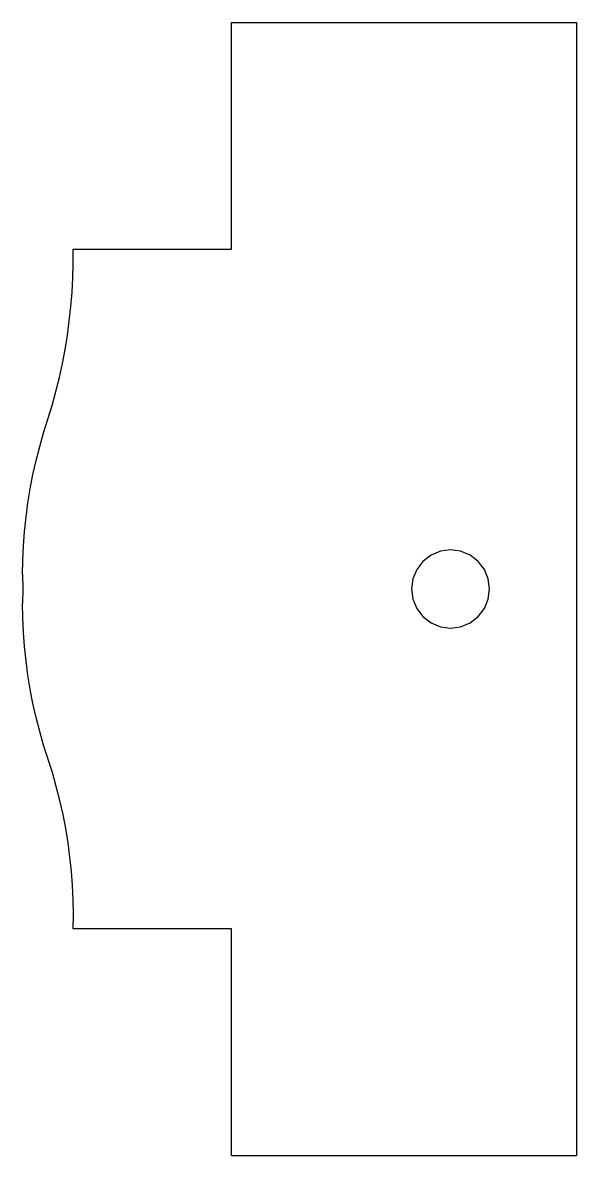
# Model space of a CAD drawing. Extents: x -23.1 to -1.1, y -22.2 to 22.8.
import ezdxf

# ---------------------------------------------------------------- set-up
doc = ezdxf.new("R2010")
doc.units = 0
doc.header["$MEASUREMENT"] = 0
doc.layers.get('0').update_dxf_attribs({"linetype": 'CONTINUOUS'})

msp = doc.modelspace()

# ---------------------------------------------------------------- linework, layer by layer
for p, q in [((-14.814, 13.797), (-14.814, 22.797)), ((-14.814, 22.797), (-1.114, 22.797)), ((-1.114, 22.797), (-1.114, -22.203)), ((-21.113, 13.226), (-21.114, 13.797)), ((-21.114, 13.797), (-14.814, 13.797)), ((-21.129, 12.655), (-21.113, 13.226)), ((-21.159, 12.085), (-21.129, 12.655)), ((-21.205, 11.515), (-21.159, 12.085)), ((-21.266, 10.947), (-21.205, 11.515)), ((-21.342, 10.381), (-21.266, 10.947)), ((-21.433, 9.818), (-21.342, 10.381)), ((-21.539, 9.257), (-21.433, 9.818)), ((-21.661, 8.699), (-21.539, 9.257)), ((-21.797, 8.144), (-21.661, 8.699)), ((-21.948, 7.593), (-21.797, 8.144)), ((-22.114, 7.047), (-21.948, 7.593)), ((-22.287, 6.502), (-22.114, 7.047)), ((-22.444, 5.953), (-22.287, 6.502)), ((-22.585, 5.399), (-22.444, 5.953)), ((-22.71, 4.841), (-22.585, 5.399)), ((-22.818, 4.28), (-22.71, 4.841)), ((-22.91, 3.716), (-22.818, 4.28)), ((-22.986, 3.149), (-22.91, 3.716)), ((-23.045, 2.581), (-22.986, 3.149)), ((-23.087, 2.011), (-23.045, 2.581)), ((-23.113, 1.44), (-23.087, 2.011)), ((-6.114, 1.847), (-6.515, 1.794)), ((-5.712, 1.794), (-6.114, 1.847)), ((-23.121, 0.868), (-23.113, 1.44)), ((-7.21, 1.393), (-7.456, 1.072)), ((-6.889, 1.639), (-7.21, 1.393)), ((-6.515, 1.794), (-6.889, 1.639)), ((-5.339, 1.639), (-5.712, 1.794)), ((-5.018, 1.393), (-5.339, 1.639)), ((-4.771, 1.072), (-5.018, 1.393)), ((-7.456, 1.072), (-7.611, 0.698)), ((-4.616, 0.698), (-4.771, 1.072)), ((-23.121, 0.868), (-23.114, 0.297)), ((-7.611, 0.698), (-7.664, 0.297)), ((-4.564, 0.297), (-4.616, 0.698)), ((-23.114, 0.297), (-23.121, -0.275)), ((-7.664, 0.297), (-7.611, -0.104)), ((-4.616, -0.104), (-4.564, 0.297)), ((-23.113, -0.846), (-23.121, -0.275)), ((-7.611, -0.104), (-7.456, -0.478)), ((-4.771, -0.478), (-4.616, -0.104)), ((-23.087, -1.417), (-23.113, -0.846)), ((-7.456, -0.478), (-7.21, -0.799)), ((-7.21, -0.799), (-6.889, -1.046)), ((-5.339, -1.046), (-5.018, -0.799)), ((-5.018, -0.799), (-4.771, -0.478)), ((-6.889, -1.046), (-6.515, -1.2)), ((-6.515, -1.2), (-6.114, -1.253)), ((-6.114, -1.253), (-5.712, -1.2)), ((-5.712, -1.2), (-5.339, -1.046)), ((-23.045, -1.987), (-23.087, -1.417)), ((-22.986, -2.556), (-23.045, -1.987)), ((-22.91, -3.122), (-22.986, -2.556)), ((-22.818, -3.686), (-22.91, -3.122)), ((-22.71, -4.247), (-22.818, -3.686)), ((-22.585, -4.805), (-22.71, -4.247)), ((-22.444, -5.359), (-22.585, -4.805)), ((-22.287, -5.909), (-22.444, -5.359)), ((-21.94, -6.998), (-22.287, -5.909)), ((-21.783, -7.547), (-21.94, -6.998)), ((-21.642, -8.101), (-21.783, -7.547)), ((-21.517, -8.659), (-21.642, -8.101)), ((-21.409, -9.22), (-21.517, -8.659)), ((-21.317, -9.784), (-21.409, -9.22)), ((-21.241, -10.351), (-21.317, -9.784)), ((-21.182, -10.919), (-21.241, -10.351)), ((-21.14, -11.489), (-21.182, -10.919)), ((-21.115, -12.06), (-21.14, -11.489)), ((-21.106, -12.632), (-21.115, -12.06)), ((-21.114, -13.203), (-21.106, -12.632)), ((-14.814, -13.203), (-21.114, -13.203)), ((-14.814, -22.203), (-14.814, -13.203)), ((-14.814, -22.203), (-1.114, -22.203))]:
    msp.add_line(p, q)

doc.saveas('drawing.dxf')
